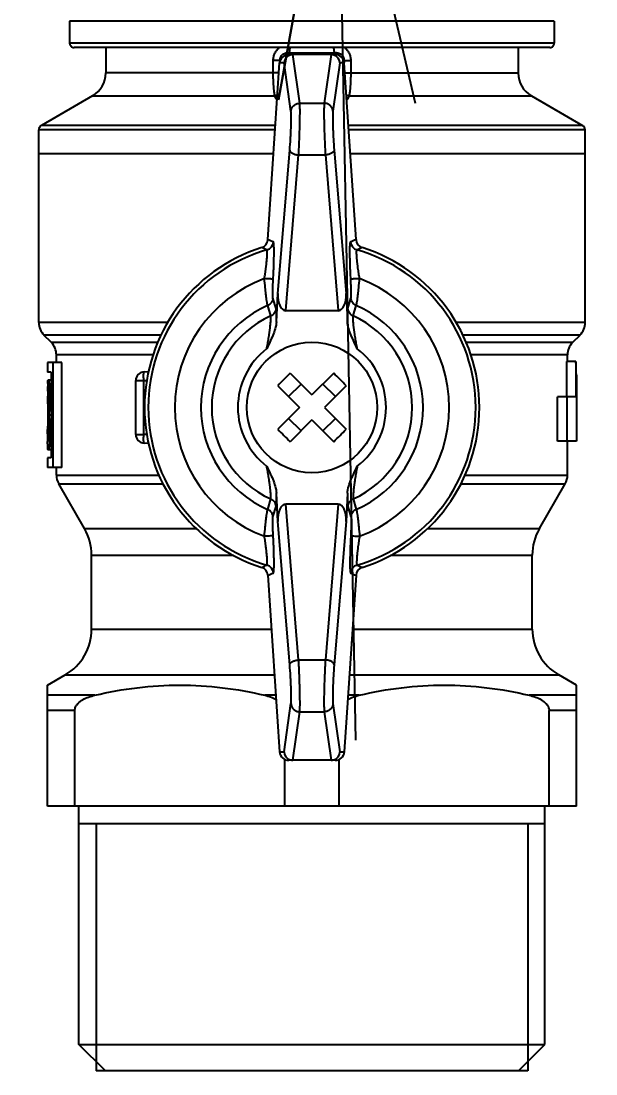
# Model space of a CAD drawing. Header units: millimetres. Extents: x -391859 to 9713180, y -178574 to 166066.
# Drawn here: x -211175.8 to -211045.3, y 101493.1 to 101731.8 of the extents above; entities that cross this region are included whole.
import ezdxf
from ezdxf import colors
from ezdxf.entities.mleader import LeaderData, LeaderLine
from ezdxf.math import Vec2, Vec3

# ---------------------------------------------------------------- set-up
doc = ezdxf.new("R2010")
doc.units = ezdxf.units.MM
doc.header["$MEASUREMENT"] = 0
doc.layers.get('0').update_dxf_attribs({"lineweight": 9})
for name, color, linetype, lineweight in [('_АР ТЕКСТ', 7, 'Continuous', 25), ('АР_Отметки', 7, 'Continuous', 15), ('АР_тонкая линия', 7, 'Continuous', 0)]:
    doc.layers.add(name, color=color, linetype=linetype, lineweight=lineweight)
doc.layers.add('ТХ_ВК_трапы', color=7, linetype='Continuous')
doc.layers.add('ТХ_сантехника', color=7, linetype='Continuous')
doc.styles.add('ISOCPEUR', font='isocpeur.ttf', dxfattribs={"width": 0.7})

# ---------------------------------------------------------------- blocks, each defined once
blk = doc.blocks.new('_DotSmall')
at = {"color": 0, "linetype": 'ByBlock', "const_width": 0.5}
blk.add_lwpolyline([(-0.0625, 0, 1), (0.0625, 0, 1)], format="xyb", close=True, dxfattribs=at)
blk = doc.blocks.new('Поливочный кран1.')
at = {"linetype": 'Continuous'}
for p, q in [((-46.94, 0.05), (-52.94, -5.95)), ((-49.06, 0.05), (48.94, 0.05)), ((-49.06, -55.95), (-49.06, 0.05)), ((46.82, 0.05), (52.82, -5.95)), ((48.94, -55.95), (48.94, 0.05)), ((52.82, -5.95), (-52.94, -5.95)), ((-52.94, -5.95), (-52.94, -59.95)), ((52.82, -5.95), (52.82, -59.95)), ((-52.94, -55.95), (52.82, -55.95)), ((-60.06, -59.95), (59.94, -59.95)), ((-60.06, -59.95), (-60.06, -87.41)), ((-53.87, -59.95), (-53.87, -81.64)), ((-6.25, -59.95), (-6.25, -70.57)), ((6.13, -59.95), (6.13, -70.57)), ((53.75, -59.95), (53.75, -81.64)), ((59.94, -59.95), (59.94, -87.41)), ((-5.38, -70.35), (5.25, -70.35)), ((-2.84, -81.37), (-4.42, -70.35)), ((4.29, -70.35), (2.71, -81.37)), ((-10.07, -112.3), (-7.4, -72.25)), ((-6.4, -72.25), (-7.4, -72.25)), ((-4.83, -83.2), (-6.4, -72.25)), ((6.28, -72.25), (4.71, -83.2)), ((7.28, -72.25), (6.28, -72.25)), ((9.94, -112.3), (7.28, -72.25)), ((-60.06, -81.64), (-53.87, -81.64)), ((2.71, -81.37), (-2.84, -81.37)), ((53.75, -81.64), (59.94, -81.64)), ((-60.06, -85.1), (-49.35, -85.1)), ((-10.77, -85.1), (-8.26, -85.1)), ((8.14, -85.1), (10.65, -85.1)), ((49.23, -85.1), (59.94, -85.1)), ((-60.06, -87.41), (-56.06, -89.72)), ((59.94, -87.41), (55.94, -89.72)), ((-8.57, -89.72), (-56.06, -89.72)), ((55.94, -89.72), (8.44, -89.72)), ((-7.79, -124.48), (-5.1, -91.99)), ((-6.03, -128.4), (-3.11, -93.1)), ((2.98, -93.1), (-3.11, -93.1)), ((2.98, -93.1), (5.9, -128.4)), ((4.98, -91.99), (7.66, -124.48)), ((-9.26, -100.12), (-50.06, -100.12)), ((-50.06, -100.12), (-50.06, -116.88)), ((49.94, -100.12), (9.13, -100.12)), ((49.94, -100.12), (49.94, -116.88)), ((-10.05, -112.31), (-10.07, -112.3)), ((9.94, -112.3), (9.93, -112.31)), ((-17.89, -116.88), (-50.06, -116.88)), ((49.94, -116.88), (17.76, -116.88)), ((-51.67, -122.88), (-57.53, -133.02)), ((-26.27, -122.88), (-51.67, -122.88)), ((51.55, -122.88), (26.08, -122.88)), ((51.55, -122.88), (57.4, -133.02)), ((-8.22, -127.91), (-8.91, -125.54)), ((-8.12, -130.9), (-7.79, -124.48)), ((7.66, -124.48), (8, -130.9)), ((8.79, -125.54), (8.1, -127.91)), ((-9.41, -129.61), (-10.12, -127.24)), ((-6.03, -128.4), (5.9, -128.4)), ((9.99, -127.24), (9.28, -129.61)), ((-33.78, -133.02), (-57.53, -133.02)), ((57.4, -133.02), (33.7, -133.02)), ((-34.74, -135.02), (-58.06, -135.02)), ((-58.06, -135.02), (-58.06, -142.74)), ((57.94, -135.02), (34.64, -135.02)), ((57.94, -135.02), (57.94, -136.75)), ((56.71, -136.75), (59.94, -136.75)), ((56.71, -136.75), (56.71, -160.51)), ((58.75, -160.51), (58.75, -136.75)), ((59.94, -138.91), (59.94, -136.75)), ((59.15, -138.91), (59.94, -138.91)), ((59.15, -158.35), (59.15, -138.91)), ((59.15, -140.71), (59.81, -140.71)), ((-60.06, -157.67), (-60.06, -142.74)), ((-60.06, -142.74), (-55.81, -142.74)), ((-57.89, -152.74), (-57.89, -142.74)), ((-55.81, -142.74), (-55.81, -152.74)), ((-0.06, -147.52), (-4.99, -142.59)), ((-0.06, -147.52), (4.87, -142.59)), ((36.98, -142.19), (38.04, -142.25)), ((59.73, -143.21), (59.87, -143.21)), ((59.87, -143.21), (59.94, -145.32)), ((59.92, -141.47), (59.94, -142.65)), ((59.94, -143.21), (59.94, -142.65)), ((-2.89, -150.35), (-7.82, -145.42)), ((-2.55, -145.04), (-5.37, -147.87)), ((2.42, -145.04), (5.25, -147.87)), ((2.77, -150.35), (7.7, -145.42)), ((37.4, -144.21), (38.11, -144.25)), ((39.94, -144.25), (38.11, -144.25)), ((38.11, -144.25), (38.11, -156.45)), ((39.94, -144.25), (39.94, -156.45)), ((59.15, -147.47), (59.56, -147.47)), ((-7.82, -155.28), (-2.89, -150.35)), ((7.7, -155.28), (2.77, -150.35)), ((59.15, -148.63), (59.68, -148.63)), ((59.15, -149.79), (59.56, -149.79)), ((-59.93, -160.74), (-59.93, -152.74)), ((-59.93, -152.74), (-55.81, -152.74)), ((-57.92, -152.74), (-57.92, -160.74)), ((59.87, -154.05), (59.94, -151.94)), ((-5.37, -152.83), (-2.55, -155.66)), ((-4.99, -158.11), (-0.06, -153.18)), ((4.87, -158.11), (-0.06, -153.18)), ((5.25, -152.83), (2.42, -155.66)), ((59.73, -154.05), (59.87, -154.05)), ((59.92, -155.79), (59.94, -154.61)), ((59.94, -154.61), (59.94, -154.05)), ((38.11, -156.45), (37.35, -156.49)), ((39.94, -156.45), (38.11, -156.45)), ((59.15, -156.55), (59.81, -156.55)), ((38.04, -158.45), (37.02, -158.5)), ((59.15, -158.35), (59.94, -158.35)), ((59.94, -160.51), (59.94, -158.35)), ((-59.93, -160.74), (-57.92, -160.74)), ((-58.06, -160.74), (-58.06, -162.29)), ((-58.06, -162.29), (-36.03, -162.29)), ((35.91, -162.29), (57.94, -162.29)), ((56.71, -160.51), (59.94, -160.51)), ((57.94, -160.51), (57.94, -162.29)), ((-59.23, -165.12), (-60.89, -166.78)), ((-60.89, -166.78), (-34.21, -166.78)), ((-35.01, -165.12), (-59.23, -165.12)), ((34.09, -166.78), (60.77, -166.78)), ((59.11, -165.12), (34.89, -165.12)), ((59.11, -165.12), (60.77, -166.78)), ((-62.06, -169.61), (-62.06, -213.26)), ((-62.06, -169.61), (-32.8, -169.61)), ((-9.41, -171.09), (-10.12, -173.46)), ((-7.79, -176.22), (-8.12, -169.8)), ((8, -169.8), (7.66, -176.22)), ((9.28, -171.09), (9.99, -173.46)), ((32.68, -169.61), (61.94, -169.61)), ((61.94, -169.61), (61.94, -213.26)), ((-8.22, -172.79), (-8.91, -175.16)), ((5.9, -172.3), (-6.03, -172.3)), ((-3.11, -207.6), (-6.03, -172.3)), ((5.9, -172.3), (2.98, -207.6)), ((8.1, -172.79), (8.79, -175.16)), ((-5.1, -208.71), (-7.79, -176.22)), ((7.66, -176.22), (4.98, -208.71)), ((-10.05, -188.39), (-10.07, -188.4)), ((-10.07, -188.4), (-7.4, -228.45)), ((9.94, -188.4), (7.28, -228.45)), ((9.93, -188.39), (9.94, -188.4)), ((2.98, -207.6), (-3.11, -207.6)), ((-8.77, -207.95), (-62.06, -207.95)), ((61.94, -207.95), (8.64, -207.95)), ((-62.06, -213.26), (-8.41, -213.26)), ((-61.46, -214.3), (-8.35, -214.3)), ((-49.86, -220.99), (-61.46, -214.3)), ((8.22, -214.3), (61.34, -214.3)), ((8.29, -213.26), (61.94, -213.26)), ((49.74, -220.99), (61.34, -214.3)), ((-6.4, -228.45), (-4.83, -217.5)), ((-4.42, -230.35), (-2.84, -219.33)), ((2.71, -219.33), (-2.84, -219.33)), ((2.71, -219.33), (4.29, -230.35)), ((4.71, -217.5), (6.28, -228.45)), ((-8.48, -220.99), (-49.86, -220.99)), ((-8.48, -220.99), (-8.23, -220.47)), ((8.11, -220.47), (8.36, -220.99)), ((49.74, -220.99), (8.36, -220.99)), ((-46.86, -231.95), (-46.86, -226.19)), ((-7.56, -226.19), (-46.86, -226.19)), ((-8.85, -229.02), (-8.85, -226.19)), ((7.43, -226.19), (46.74, -226.19)), ((8.72, -226.19), (8.72, -229.02)), ((46.74, -231.95), (46.74, -226.19)), ((-7.29, -229.02), (-8.85, -229.02)), ((-7.4, -228.45), (-6.4, -228.45)), ((6.28, -228.45), (7.28, -228.45)), ((7.16, -229.01), (7.17, -229.02)), ((7.17, -229.02), (8.72, -229.02)), ((-5.38, -230.35), (5.25, -230.35)), ((-5.2, -230.79), (-4.76, -230.35)), ((4.63, -230.35), (5.08, -230.79)), ((-55.06, -237.95), (-55.06, -232.95)), ((-55.06, -232.95), (54.94, -232.95)), ((-54.06, -231.95), (53.94, -231.95)), ((54.94, -237.95), (54.94, -232.95)), ((-55.06, -237.95), (54.94, -237.95))]:
    blk.add_line(p, q, dxfattribs=at)
blk.add_circle((-0.06, -150.35), 14.8, dxfattribs=at)
for centre, radius, start, end in [((-4.39, -72.37), 2.02, 108.0247, 176.5595), ((-4.39, -72.37), 2.02, 90.7433, 107.9519), ((4.27, -72.37), 2.02, 72.0481, 89.2567), ((4.27, -72.37), 2.02, 3.4405, 71.9753), ((-62.06, -100.12), 12, 0, 60), ((61.94, -100.12), 12, 120, 180), ((-0.06, -150.35), 38, 107.4614, 252.5386), ((-12.06, -112.19), 2, 287.4383, 355.5431), ((-35.71, -170.88), 61.73, 65.6682, 66.878), ((-10.82, -112.7), 2, 286.0601, 356.9519), ((-12.04, -112.17), 1.98, 354.7446, 356.197), ((-34.16, -172.91), 65.22, 67.142, 68.3072), ((34.1, -173.05), 65.37, 111.6942, 112.8567), ((10.7, -112.7), 2, 183.0481, 253.9399), ((11.92, -112.17), 1.98, 183.803, 185.2554), ((11.94, -112.19), 2, 184.4458, 252.5165), ((35.65, -171.02), 61.89, 113.1236, 114.3302), ((-0.06, -150.35), 38, 287.4614, 72.5422), ((-62.06, -116.88), 12, 330, 0), ((-0.06, -150.35), 37.15, 105.9486, 254.0514), ((-0.06, -150.35), 37.15, 285.9486, 74.0514), ((61.94, -116.88), 12, 180, 210), ((-0.06, -150.35), 31.14, 110.2873, 249.7127), ((-0.06, -150.35), 31.14, 290.2873, 69.7127), ((-0.06, -150.35), 25.2, 113.5178, 246.4822), ((-0.06, -150.35), 25.2, 293.5178, 66.4822), ((-0.06, -150.35), 22.75, 114.254, 245.746), ((-0.06, -150.35), 22.75, 294.254, 65.746), ((-54.06, -135.02), 4, 150, 180), ((53.94, -135.02), 4, 0, 30), ((-0.06, -150.35), 16.82, 127.6944, 232.3057), ((-0.06, -150.35), 16.82, 307.6944, 52.3056), ((42.29, -192.7), 68.89, 133.3365, 136.6635), ((-42.41, -192.7), 68.89, 43.3365, 46.6635), ((37.94, -144.25), 2, 0, 87), ((88.91, -144.67), 29.5, 177.7445, 181.8542), ((85.6, -144.79), 26.19, 181.8261, 183.999), ((88.8, -152.59), 29.38, 178.1378, 182.2636), ((86.36, -152.51), 26.94, 176.0309, 178.1436), ((42.29, -108), 68.89, 223.3365, 226.6635), ((-42.41, -108), 68.89, 313.3365, 316.6635), ((37.94, -156.45), 2, 273, 0), ((-62.06, -162.29), 4, 315, 0), ((61.94, -162.29), 4, 180, 225), ((-58.06, -169.61), 4, 135, 180), ((57.94, -169.61), 4, 0, 45), ((-35.71, -129.82), 61.73, 293.122, 294.3318), ((-10.82, -188), 2, 3.0481, 73.9399), ((10.7, -188), 2, 106.0601, 176.9519), ((35.58, -129.82), 61.73, 245.6682, 246.878), ((-12.06, -188.5), 2, 4.4569, 72.5617), ((-12.04, -188.53), 1.98, 3.803, 5.2554), ((-34.16, -127.79), 65.22, 291.6928, 292.858), ((34.04, -127.79), 65.22, 247.142, 248.3072), ((11.92, -188.53), 1.98, 174.7446, 176.197), ((11.94, -188.5), 2, 107.4383, 175.5431), ((-60.86, -213.26), 1.2, 180, 240), ((60.74, -213.26), 1.2, 300, 0), ((-52.86, -226.19), 6, 0, 60), ((-8.65, -222.72), 2.29, 71.3572, 79.3395), ((8.53, -222.72), 2.29, 100.6614, 108.6434), ((52.74, -226.19), 6, 120, 180), ((-4.39, -228.33), 2.02, 183.4405, 251.9753), ((4.27, -228.33), 2.02, 288.0247, 356.5595), ((-0.06, -412.23), 181.51, 89.9994, 91.6211), ((-4.39, -228.33), 2.02, 252.0481, 269.2567), ((-0.05, -411.76), 181.04, 88.3768, 90.0027), ((4.27, -228.33), 2.02, 270.7433, 287.9519), ((-54.06, -232.95), 1, 89.9999, 180), ((53.94, -232.95), 1, 0, 90.0004)]:
    blk.add_arc(centre, radius, start, end, dxfattribs=at)
for centre, major_axis, ratio, start_param, end_param in [((-5.41, -72.35), (-1.5, -1.35), 0.98598, -2.310932, -0.792424), ((-4, -72.35), (1.64, -1.48), 0.822492, 2.401457, 2.413241), ((3.88, -72.35), (-1.64, -1.48), 0.822492, -2.413241, -2.401457), ((5.28, -72.35), (1.5, -1.35), 0.98598, 0.792424, 2.310932), ((-5.78, -124.4), (-0.33, -4), 0.498722, -1.510379, 0.041224), ((5.66, -124.4), (0.33, -4), 0.498722, -0.041224, 1.510379), ((-0.06, -145.32), (60, 0), 0.726543, -0.052298, -0.00001), ((-0.06, -154.23), (0, -60), 1, 1.66427, 1.683705), ((-0.06, -151.18), (0, -60), 1, 1.613235, 1.65812), ((-0.06, -143.03), (0, -60), 1, 7.741073, 7.760507), ((-0.06, -146.08), (0, -60), 1, 7.766657, 7.811542), ((-0.06, -151.94), (60, 0), 0.726543, 6.283196, 6.335483), ((-0.06, -157.67), (60, 0), 0.767327, -3.14159, -3.074877), ((-5.78, -176.3), (0.33, -4), 0.498722, 3.100368, 4.651971), ((5.66, -176.3), (-0.33, -4), 0.498722, 1.631214, 3.182817), ((-5.41, -228.35), (1.5, -1.35), 0.98598, -2.349169, -0.83066), ((5.28, -228.35), (-1.5, -1.35), 0.98598, 0.83066, 2.349169), ((-4, -228.35), (-1.64, -1.48), 0.822492, 0.728351, 0.740136), ((3.88, -228.35), (1.64, -1.48), 0.822492, -0.740136, -0.728351)]:
    blk.add_ellipse(centre, major_axis=major_axis, ratio=ratio, start_param=start_param, end_param=end_param, dxfattribs=at)
for points, knots in [([(-49.35, -85.1), (-49.82, -84.99), (-50.77, -84.73), (-51.9, -84.23), (-52.73, -83.67), (-53.3, -83.14), (-53.75, -82.46), (-53.87, -81.92), (-53.87, -81.64)], [0, 0, 0, 0, 0.239896, 0.48267, 0.60647, 0.733078, 0.864124, 1, 1, 1, 1]), ([(-5.1, -91.99), (-5.03, -91.13), (-4.94, -89.8), (-4.85, -88.04), (-4.8, -86.74), (-4.78, -85.56), (-4.77, -84.56), (-4.78, -83.86), (-4.8, -83.44), (-4.82, -83.27), (-4.83, -83.2)], [0, 0, 0, 0, 0.296393, 0.452078, 0.601984, 0.738271, 0.853796, 0.942538, 0.975393, 1, 1, 1, 1]), ([(-4.83, -83.2), (-4.82, -82.96), (-4.69, -82.47), (-4.23, -81.87), (-3.59, -81.47), (-3.09, -81.37), (-2.84, -81.37)], [0, 0, 0, 0, 0.245877, 0.494738, 0.746635, 1, 1, 1, 1]), ([(-3.11, -93.1), (-3.03, -91.94), (-2.95, -90.17), (-2.86, -87.82), (-2.81, -86.09), (-2.78, -84.52), (-2.77, -83.19), (-2.79, -82.26), (-2.81, -81.69), (-2.83, -81.47), (-2.84, -81.37)], [0, 0, 0, 0, 0.296425, 0.452133, 0.60205, 0.738339, 0.853868, 0.942605, 0.975444, 1, 1, 1, 1]), ([(2.71, -81.37), (2.7, -81.47), (2.69, -81.69), (2.66, -82.26), (2.65, -83.19), (2.66, -84.52), (2.69, -86.09), (2.73, -87.82), (2.82, -90.17), (2.91, -91.94), (2.98, -93.1)], [0, 0, 0, 0, 0.024556, 0.057395, 0.146132, 0.261661, 0.39795, 0.547867, 0.703575, 1, 1, 1, 1]), ([(4.71, -83.2), (4.69, -82.96), (4.56, -82.47), (4.11, -81.87), (3.46, -81.47), (2.96, -81.37), (2.71, -81.37)], [0, 0, 0, 0, 0.245877, 0.494738, 0.746635, 1, 1, 1, 1]), ([(4.71, -83.2), (4.7, -83.27), (4.68, -83.44), (4.66, -83.86), (4.65, -84.56), (4.65, -85.56), (4.68, -86.74), (4.73, -88.04), (4.82, -89.8), (4.91, -91.13), (4.98, -91.99)], [0, 0, 0, 0, 0.024607, 0.057462, 0.146204, 0.261729, 0.398016, 0.547922, 0.703607, 1, 1, 1, 1]), ([(53.75, -81.64), (53.75, -81.92), (53.63, -82.46), (53.18, -83.14), (52.61, -83.67), (51.78, -84.23), (50.64, -84.73), (49.7, -84.99), (49.23, -85.1)], [0, 0, 0, 0, 0.13569, 0.266672, 0.393308, 0.517142, 0.760007, 1, 1, 1, 1]), ([(-10.77, -85.1), (-13.94, -85.84), (-20.33, -87), (-30.06, -87.62), (-39.79, -87), (-46.18, -85.84), (-49.35, -85.1)], [0, 0, 0, 0, 0.250434, 0.5, 0.749566, 1, 1, 1, 1]), ([(-8.19, -84.17), (-8.6, -84.39), (-9.45, -84.75), (-10.33, -85), (-10.77, -85.1)], [0, 0, 0, 0, 0.50265, 1, 1, 1, 1]), ([(10.65, -85.1), (10.21, -85), (9.32, -84.75), (8.47, -84.39), (8.07, -84.17)], [0, 0, 0, 0, 0.497343, 1, 1, 1, 1]), ([(49.23, -85.1), (46.06, -85.84), (39.67, -87), (29.94, -87.62), (20.21, -87), (13.82, -85.84), (10.65, -85.1)], [0, 0, 0, 0, 0.250434, 0.5, 0.749566, 1, 1, 1, 1]), ([(-5.1, -91.99), (-5.1, -92.06), (-5.06, -92.2), (-4.94, -92.39), (-4.75, -92.58), (-4.4, -92.8), (-3.84, -93.01), (-3.36, -93.08), (-3.11, -93.1)], [0, 0, 0, 0, 0.082091, 0.174516, 0.281214, 0.403273, 0.686361, 1, 1, 1, 1]), ([(4.98, -91.99), (4.98, -92.06), (4.94, -92.2), (4.82, -92.39), (4.62, -92.58), (4.27, -92.8), (3.72, -93.01), (3.24, -93.08), (2.98, -93.1)], [0, 0, 0, 0, 0.082091, 0.174516, 0.281214, 0.403273, 0.686361, 1, 1, 1, 1]), ([(-8.86, -121.25), (-8.84, -120.72), (-8.79, -119.69), (-8.73, -118.17), (-8.69, -116.76), (-8.67, -115.66), (-8.67, -114.88), (-8.67, -114.37), (-8.68, -113.93), (-8.7, -113.55), (-8.72, -113.25), (-8.75, -113.03), (-8.77, -112.9), (-8.8, -112.83), (-8.82, -112.81), (-8.83, -112.81)], [0, 0, 0, 0, 0.18661, 0.367745, 0.537299, 0.688797, 0.755751, 0.815815, 0.868287, 0.912545, 0.948069, 0.974477, 0.991593, 0.996766, 1, 1, 1, 1]), ([(8.7, -112.81), (8.69, -112.81), (8.68, -112.83), (8.65, -112.9), (8.62, -113.03), (8.6, -113.25), (8.58, -113.55), (8.56, -113.93), (8.55, -114.37), (8.54, -114.88), (8.55, -115.66), (8.56, -116.76), (8.6, -118.17), (8.66, -119.69), (8.71, -120.72), (8.74, -121.25)], [0, 0, 0, 0, 0.003234, 0.008407, 0.025522, 0.05193, 0.087454, 0.131711, 0.184182, 0.244244, 0.311198, 0.462697, 0.632253, 0.813389, 1, 1, 1, 1]), ([(-10.86, -121.14), (-10.79, -120.74), (-10.67, -119.96), (-10.5, -118.8), (-10.37, -117.71), (-10.29, -116.86), (-10.24, -116.25), (-10.21, -115.85), (-10.2, -115.51), (-10.19, -115.21), (-10.2, -114.98), (-10.21, -114.8), (-10.23, -114.69), (-10.25, -114.63), (-10.27, -114.63)], [0, 0, 0, 0, 0.184144, 0.363591, 0.53268, 0.684924, 0.752576, 0.813439, 0.866711, 0.911669, 0.947706, 0.974387, 0.991558, 1, 1, 1, 1]), ([(10.15, -114.63), (10.13, -114.63), (10.1, -114.69), (10.09, -114.8), (10.07, -114.98), (10.07, -115.21), (10.08, -115.51), (10.09, -115.85), (10.12, -116.25), (10.17, -116.86), (10.25, -117.71), (10.38, -118.8), (10.54, -119.96), (10.67, -120.74), (10.74, -121.14)], [0, 0, 0, 0, 0.008442, 0.025612, 0.052293, 0.08833, 0.133286, 0.186557, 0.24742, 0.315071, 0.467316, 0.636407, 0.815855, 1, 1, 1, 1]), ([(-8.86, -121.25), (-8.88, -121.25), (-8.94, -121.24), (-9.07, -121.24), (-9.25, -121.23), (-9.61, -121.21), (-10.15, -121.18), (-10.61, -121.15), (-10.86, -121.14)], [0, 0, 0, 0, 0.027863, 0.090639, 0.186078, 0.310787, 0.628969, 1, 1, 1, 1]), ([(-10.12, -127.24), (-10.13, -127.21), (-10.15, -127.12), (-10.2, -126.89), (-10.28, -126.48), (-10.37, -125.86), (-10.47, -125.1), (-10.58, -124.22), (-10.72, -122.88), (-10.81, -121.85), (-10.86, -121.14)], [0, 0, 0, 0, 0.017825, 0.043617, 0.118096, 0.220562, 0.347098, 0.493184, 0.653969, 1, 1, 1, 1]), ([(-8.91, -125.54), (-8.92, -125.51), (-8.93, -125.45), (-8.95, -125.28), (-8.96, -124.98), (-8.97, -124.54), (-8.96, -124), (-8.95, -123.38), (-8.92, -122.45), (-8.89, -121.74), (-8.86, -121.25)], [0, 0, 0, 0, 0.017841, 0.044104, 0.120571, 0.225436, 0.353655, 0.500028, 0.659571, 1, 1, 1, 1]), ([(8.74, -121.25), (8.76, -121.25), (8.82, -121.24), (8.94, -121.24), (9.13, -121.23), (9.49, -121.21), (10.03, -121.18), (10.49, -121.15), (10.74, -121.14)], [0, 0, 0, 0, 0.02787, 0.090649, 0.18609, 0.3108, 0.628977, 1, 1, 1, 1]), ([(8.74, -121.25), (8.76, -121.74), (8.8, -122.45), (8.83, -123.38), (8.84, -124), (8.84, -124.54), (8.84, -124.98), (8.82, -125.28), (8.8, -125.45), (8.79, -125.51), (8.79, -125.54)], [0, 0, 0, 0, 0.340429, 0.499972, 0.646345, 0.774564, 0.879429, 0.955896, 0.98216, 1, 1, 1, 1]), ([(10.74, -121.14), (10.68, -121.85), (10.59, -122.88), (10.45, -124.22), (10.35, -125.1), (10.25, -125.86), (10.15, -126.48), (10.08, -126.89), (10.03, -127.12), (10.01, -127.21), (9.99, -127.24)], [0, 0, 0, 0, 0.346031, 0.506816, 0.652902, 0.779438, 0.881904, 0.956383, 0.982175, 1, 1, 1, 1]), ([(-8.91, -125.54), (-8.93, -125.9), (-9.19, -126.62), (-9.78, -127.1), (-10.12, -127.24)], [0, 0, 0, 0, 0.498387, 1, 1, 1, 1]), ([(8.79, -125.54), (8.81, -125.9), (9.06, -126.62), (9.66, -127.1), (9.99, -127.24)], [0, 0, 0, 0, 0.498387, 1, 1, 1, 1]), ([(-8.22, -127.91), (-8.24, -128.27), (-8.49, -128.99), (-9.08, -129.46), (-9.41, -129.61)], [0, 0, 0, 0, 0.498393, 1, 1, 1, 1]), ([(-8.12, -130.9), (-8.12, -130.54), (-8.12, -129.88), (-8.13, -129.1), (-8.15, -128.59), (-8.16, -128.3), (-8.19, -128.08), (-8.21, -127.96), (-8.22, -127.91)], [0, 0, 0, 0, 0.363235, 0.659832, 0.778551, 0.875542, 0.949579, 1, 1, 1, 1]), ([(8.1, -127.91), (8.09, -127.96), (8.06, -128.08), (8.04, -128.3), (8.02, -128.59), (8, -129.1), (7.99, -129.88), (8, -130.54), (8, -130.9)], [0, 0, 0, 0, 0.050421, 0.124459, 0.221449, 0.340167, 0.636764, 1, 1, 1, 1]), ([(8.1, -127.91), (8.12, -128.27), (8.37, -128.99), (8.95, -129.46), (9.28, -129.61)], [0, 0, 0, 0, 0.498393, 1, 1, 1, 1]), ([(-10.35, -137.04), (-10.27, -136.64), (-10.11, -135.83), (-9.91, -134.64), (-9.73, -133.48), (-9.58, -132.4), (-9.48, -131.56), (-9.43, -130.95), (-9.4, -130.57), (-9.38, -130.24), (-9.38, -129.97), (-9.38, -129.77), (-9.39, -129.65), (-9.41, -129.61)], [0, 0, 0, 0, 0.164248, 0.326653, 0.48415, 0.632218, 0.764842, 0.823168, 0.874917, 0.919194, 0.955205, 0.982267, 1, 1, 1, 1]), ([(-8.12, -130.9), (-8.15, -131.44), (-8.37, -132.53), (-8.95, -134.07), (-9.64, -135.56), (-10.11, -136.54), (-10.35, -137.04)], [0, 0, 0, 0, 0.250008, 0.500015, 0.750006, 1, 1, 1, 1]), ([(10.22, -137.04), (9.99, -136.54), (9.51, -135.56), (8.82, -134.07), (8.25, -132.53), (8.03, -131.44), (8, -130.9)], [0, 0, 0, 0, 0.249994, 0.499985, 0.749992, 1, 1, 1, 1]), ([(9.28, -129.61), (9.27, -129.65), (9.26, -129.77), (9.25, -129.97), (9.26, -130.24), (9.28, -130.57), (9.31, -130.95), (9.36, -131.56), (9.45, -132.4), (9.6, -133.48), (9.78, -134.64), (9.99, -135.83), (10.14, -136.64), (10.22, -137.04)], [0, 0, 0, 0, 0.017733, 0.044794, 0.080805, 0.125081, 0.17683, 0.235154, 0.367778, 0.515845, 0.673344, 0.835751, 1, 1, 1, 1]), ([(59.44, -143.51), (59.44, -143.31), (59.46, -142.94), (59.5, -142.4), (59.55, -141.92), (59.6, -141.51), (59.65, -141.18), (59.7, -140.94), (59.75, -140.79), (59.78, -140.73), (59.8, -140.71), (59.81, -140.71)], [0, 0, 0, 0, 0.206394, 0.397315, 0.568018, 0.714347, 0.832791, 0.920492, 0.97571, 0.991198, 1, 1, 1, 1]), ([(59.81, -140.71), (59.82, -140.71), (59.83, -140.73), (59.86, -140.79), (59.88, -140.93), (59.9, -141.17), (59.91, -141.36), (59.92, -141.47)], [0, 0, 0, 0, 0.029836, 0.082236, 0.273057, 0.581352, 1, 1, 1, 1]), ([(38.04, -142.25), (38.05, -142.25), (38.06, -142.26), (38.09, -142.32), (38.11, -142.43), (38.13, -142.61), (38.14, -142.86), (38.14, -143.15), (38.14, -143.62), (38.13, -143.99), (38.11, -144.25)], [0, 0, 0, 0, 0.009681, 0.026174, 0.084605, 0.177017, 0.300515, 0.450505, 0.621468, 1, 1, 1, 1]), ([(59.81, -142.87), (59.8, -142.87), (59.78, -142.9), (59.77, -142.96), (59.75, -143.05), (59.73, -143.18), (59.71, -143.34), (59.69, -143.61), (59.67, -144), (59.66, -144.5), (59.66, -145.15), (59.68, -145.64), (59.71, -145.94)], [0, 0, 0, 0, 0.008601, 0.028293, 0.059672, 0.102263, 0.155199, 0.217425, 0.364233, 0.530261, 0.701225, 1, 1, 1, 1]), ([(59.87, -143.21), (59.86, -143.16), (59.86, -143.08), (59.84, -142.97), (59.83, -142.91), (59.82, -142.87), (59.81, -142.87)], [0, 0, 0, 0, 0.418178, 0.72735, 0.919433, 1, 1, 1, 1]), ([(59.56, -147.47), (59.55, -147.4), (59.52, -147.12), (59.49, -146.84), (59.48, -146.62)], [0, 0, 0, 0, 0.229942, 1, 1, 1, 1]), ([(59.48, -150.64), (59.48, -150.57), (59.51, -150.28), (59.53, -150), (59.56, -149.79)], [0, 0, 0, 0, 0.268764, 1, 1, 1, 1]), ([(59.71, -151.32), (59.68, -151.62), (59.66, -152.11), (59.66, -152.76), (59.67, -153.26), (59.69, -153.65), (59.71, -153.91), (59.73, -154.08), (59.75, -154.21), (59.77, -154.3), (59.78, -154.36), (59.8, -154.39), (59.81, -154.39)], [0, 0, 0, 0, 0.298778, 0.469743, 0.635771, 0.78258, 0.844806, 0.897741, 0.940331, 0.971709, 0.9914, 1, 1, 1, 1]), ([(59.81, -156.55), (59.8, -156.55), (59.78, -156.53), (59.75, -156.47), (59.7, -156.32), (59.65, -156.08), (59.6, -155.75), (59.55, -155.34), (59.5, -154.86), (59.46, -154.32), (59.44, -153.95), (59.44, -153.75)], [0, 0, 0, 0, 0.008802, 0.024289, 0.079506, 0.167207, 0.285651, 0.43198, 0.602684, 0.793605, 1, 1, 1, 1]), ([(59.81, -154.39), (59.82, -154.39), (59.83, -154.35), (59.84, -154.29), (59.86, -154.18), (59.86, -154.1), (59.87, -154.05)], [0, 0, 0, 0, 0.080573, 0.272661, 0.58183, 1, 1, 1, 1]), ([(38.11, -156.45), (38.13, -156.71), (38.14, -157.07), (38.14, -157.54), (38.14, -157.84), (38.13, -158.09), (38.11, -158.27), (38.09, -158.38), (38.06, -158.44), (38.05, -158.45), (38.04, -158.45)], [0, 0, 0, 0, 0.378532, 0.549495, 0.699485, 0.822983, 0.915395, 0.973826, 0.990319, 1, 1, 1, 1]), ([(59.92, -155.79), (59.91, -155.9), (59.9, -156.09), (59.88, -156.33), (59.86, -156.47), (59.83, -156.53), (59.82, -156.55), (59.81, -156.55)], [0, 0, 0, 0, 0.418646, 0.726941, 0.917763, 0.970164, 1, 1, 1, 1]), ([(-10.35, -163.66), (-10.27, -164.06), (-10.11, -164.87), (-9.91, -166.06), (-9.73, -167.21), (-9.58, -168.3), (-9.48, -169.14), (-9.43, -169.75), (-9.4, -170.13), (-9.38, -170.46), (-9.38, -170.73), (-9.38, -170.93), (-9.39, -171.05), (-9.41, -171.09)], [0, 0, 0, 0, 0.164248, 0.326653, 0.484151, 0.632218, 0.764842, 0.823168, 0.874918, 0.919194, 0.955206, 0.982268, 1, 1, 1, 1]), ([(-10.35, -163.66), (-10.11, -164.15), (-9.64, -165.14), (-8.95, -166.63), (-8.37, -168.17), (-8.15, -169.26), (-8.12, -169.8)], [0, 0, 0, 0, 0.249993, 0.499982, 0.74999, 1, 1, 1, 1]), ([(8, -169.8), (8.03, -169.26), (8.25, -168.17), (8.82, -166.63), (9.51, -165.14), (9.99, -164.15), (10.22, -163.66)], [0, 0, 0, 0, 0.250008, 0.500015, 0.750006, 1, 1, 1, 1]), ([(10.22, -163.66), (10.14, -164.06), (9.99, -164.87), (9.78, -166.06), (9.6, -167.21), (9.45, -168.3), (9.36, -169.14), (9.31, -169.75), (9.28, -170.13), (9.26, -170.46), (9.25, -170.73), (9.26, -170.93), (9.27, -171.05), (9.28, -171.09)], [0, 0, 0, 0, 0.164248, 0.326653, 0.48415, 0.632218, 0.764842, 0.823168, 0.874917, 0.919194, 0.955205, 0.982267, 1, 1, 1, 1]), ([(-9.41, -171.09), (-9.08, -171.24), (-8.49, -171.71), (-8.24, -172.43), (-8.22, -172.79)], [0, 0, 0, 0, 0.501607, 1, 1, 1, 1]), ([(-8.12, -169.8), (-8.12, -170.16), (-8.12, -170.82), (-8.13, -171.6), (-8.15, -172.11), (-8.16, -172.4), (-8.19, -172.61), (-8.21, -172.74), (-8.22, -172.79)], [0, 0, 0, 0, 0.36324, 0.659834, 0.778551, 0.875542, 0.949583, 1, 1, 1, 1]), ([(8, -169.8), (8, -170.16), (7.99, -170.82), (8, -171.6), (8.02, -172.11), (8.04, -172.4), (8.06, -172.61), (8.09, -172.74), (8.1, -172.79)], [0, 0, 0, 0, 0.363235, 0.659832, 0.778551, 0.875542, 0.949579, 1, 1, 1, 1]), ([(8.1, -172.79), (8.12, -172.43), (8.37, -171.71), (8.95, -171.24), (9.28, -171.09)], [0, 0, 0, 0, 0.498393, 1, 1, 1, 1]), ([(-10.12, -173.46), (-10.13, -173.49), (-10.15, -173.58), (-10.2, -173.81), (-10.28, -174.22), (-10.37, -174.84), (-10.47, -175.6), (-10.58, -176.48), (-10.72, -177.82), (-10.81, -178.85), (-10.86, -179.56)], [0, 0, 0, 0, 0.017828, 0.04362, 0.118105, 0.220579, 0.347117, 0.493199, 0.653977, 1, 1, 1, 1]), ([(-10.12, -173.46), (-9.78, -173.6), (-9.19, -174.08), (-8.93, -174.8), (-8.91, -175.16)], [0, 0, 0, 0, 0.501613, 1, 1, 1, 1]), ([(8.79, -175.16), (8.81, -174.8), (9.06, -174.08), (9.66, -173.6), (9.99, -173.46)], [0, 0, 0, 0, 0.498387, 1, 1, 1, 1]), ([(9.99, -173.46), (10.01, -173.49), (10.03, -173.58), (10.08, -173.81), (10.15, -174.22), (10.25, -174.84), (10.35, -175.6), (10.45, -176.48), (10.59, -177.82), (10.68, -178.85), (10.74, -179.56)], [0, 0, 0, 0, 0.017825, 0.043617, 0.118096, 0.220562, 0.347098, 0.493184, 0.653969, 1, 1, 1, 1]), ([(-8.91, -175.16), (-8.92, -175.19), (-8.93, -175.25), (-8.95, -175.42), (-8.96, -175.72), (-8.97, -176.16), (-8.96, -176.7), (-8.95, -177.32), (-8.92, -178.25), (-8.89, -178.96), (-8.86, -179.45)], [0, 0, 0, 0, 0.017847, 0.04411, 0.12058, 0.225452, 0.353673, 0.500043, 0.659579, 1, 1, 1, 1]), ([(8.79, -175.16), (8.79, -175.19), (8.8, -175.25), (8.82, -175.42), (8.84, -175.72), (8.84, -176.16), (8.84, -176.7), (8.83, -177.32), (8.8, -178.25), (8.76, -178.96), (8.74, -179.45)], [0, 0, 0, 0, 0.017841, 0.044104, 0.120571, 0.225436, 0.353655, 0.500028, 0.659571, 1, 1, 1, 1]), ([(-10.86, -179.56), (-10.61, -179.55), (-10.15, -179.52), (-9.61, -179.49), (-9.25, -179.47), (-9.07, -179.46), (-8.94, -179.45), (-8.88, -179.45), (-8.86, -179.45)], [0, 0, 0, 0, 0.371031, 0.689213, 0.813922, 0.909361, 0.972137, 1, 1, 1, 1]), ([(-10.86, -179.56), (-10.79, -179.96), (-10.67, -180.74), (-10.5, -181.9), (-10.37, -182.99), (-10.29, -183.84), (-10.24, -184.45), (-10.21, -184.85), (-10.2, -185.19), (-10.19, -185.49), (-10.2, -185.72), (-10.21, -185.9), (-10.23, -186.01), (-10.25, -186.07), (-10.27, -186.07)], [0, 0, 0, 0, 0.184147, 0.363595, 0.532685, 0.684927, 0.752578, 0.81344, 0.866711, 0.911669, 0.947706, 0.974387, 0.991558, 1, 1, 1, 1]), ([(-8.86, -179.45), (-8.84, -179.98), (-8.79, -181.01), (-8.73, -182.53), (-8.69, -183.94), (-8.67, -185.04), (-8.67, -185.82), (-8.67, -186.33), (-8.68, -186.77), (-8.7, -187.15), (-8.72, -187.44), (-8.75, -187.67), (-8.77, -187.8), (-8.8, -187.87), (-8.82, -187.89), (-8.83, -187.89)], [0, 0, 0, 0, 0.186613, 0.367749, 0.537303, 0.6888, 0.755753, 0.815815, 0.868287, 0.912544, 0.948069, 0.974477, 0.991593, 0.996766, 1, 1, 1, 1]), ([(8.74, -179.45), (8.71, -179.98), (8.66, -181.01), (8.6, -182.53), (8.56, -183.94), (8.55, -185.04), (8.54, -185.82), (8.55, -186.33), (8.56, -186.77), (8.58, -187.15), (8.6, -187.44), (8.62, -187.67), (8.65, -187.8), (8.68, -187.87), (8.69, -187.89), (8.7, -187.89)], [0, 0, 0, 0, 0.18661, 0.367745, 0.537299, 0.688797, 0.755751, 0.815815, 0.868287, 0.912545, 0.948069, 0.974477, 0.991593, 0.996766, 1, 1, 1, 1]), ([(8.74, -179.45), (8.76, -179.45), (8.82, -179.45), (8.94, -179.46), (9.13, -179.47), (9.49, -179.49), (10.03, -179.52), (10.49, -179.55), (10.74, -179.56)], [0, 0, 0, 0, 0.027863, 0.090639, 0.186078, 0.310787, 0.628969, 1, 1, 1, 1]), ([(10.74, -179.56), (10.67, -179.96), (10.54, -180.74), (10.38, -181.9), (10.25, -182.99), (10.17, -183.84), (10.12, -184.45), (10.09, -184.85), (10.08, -185.19), (10.07, -185.49), (10.07, -185.72), (10.09, -185.9), (10.1, -186.01), (10.13, -186.07), (10.15, -186.07)], [0, 0, 0, 0, 0.184144, 0.363591, 0.53268, 0.684924, 0.752576, 0.813439, 0.866711, 0.911669, 0.947706, 0.974387, 0.991558, 1, 1, 1, 1]), ([(-5.1, -208.71), (-5.1, -208.64), (-5.06, -208.5), (-4.94, -208.3), (-4.75, -208.12), (-4.4, -207.9), (-3.84, -207.69), (-3.36, -207.62), (-3.11, -207.6)], [0, 0, 0, 0, 0.082091, 0.174516, 0.281214, 0.403273, 0.686361, 1, 1, 1, 1]), ([(-2.84, -219.33), (-2.83, -219.23), (-2.81, -219.01), (-2.79, -218.44), (-2.77, -217.51), (-2.78, -216.18), (-2.81, -214.61), (-2.86, -212.88), (-2.95, -210.53), (-3.03, -208.76), (-3.11, -207.6)], [0, 0, 0, 0, 0.024556, 0.057395, 0.146132, 0.261661, 0.39795, 0.547867, 0.703575, 1, 1, 1, 1]), ([(2.98, -207.6), (2.91, -208.76), (2.82, -210.53), (2.73, -212.88), (2.69, -214.61), (2.66, -216.18), (2.65, -217.51), (2.66, -218.44), (2.69, -219.01), (2.7, -219.23), (2.71, -219.33)], [0, 0, 0, 0, 0.296425, 0.452133, 0.60205, 0.738339, 0.853868, 0.942605, 0.975444, 1, 1, 1, 1]), ([(4.98, -208.71), (4.98, -208.64), (4.94, -208.5), (4.82, -208.3), (4.62, -208.12), (4.27, -207.9), (3.72, -207.69), (3.24, -207.62), (2.98, -207.6)], [0, 0, 0, 0, 0.082091, 0.174516, 0.281214, 0.403273, 0.686361, 1, 1, 1, 1]), ([(-4.83, -217.5), (-4.82, -217.43), (-4.8, -217.26), (-4.78, -216.83), (-4.77, -216.14), (-4.78, -215.14), (-4.8, -213.96), (-4.85, -212.66), (-4.94, -210.9), (-5.03, -209.57), (-5.1, -208.71)], [0, 0, 0, 0, 0.024607, 0.057462, 0.146204, 0.261729, 0.398016, 0.547922, 0.703607, 1, 1, 1, 1]), ([(4.98, -208.71), (4.91, -209.57), (4.82, -210.9), (4.73, -212.66), (4.68, -213.96), (4.65, -215.14), (4.65, -216.14), (4.66, -216.83), (4.68, -217.26), (4.7, -217.43), (4.71, -217.5)], [0, 0, 0, 0, 0.296393, 0.452078, 0.601984, 0.738271, 0.853796, 0.942538, 0.975393, 1, 1, 1, 1]), ([(-4.83, -217.5), (-4.82, -217.74), (-4.69, -218.23), (-4.23, -218.83), (-3.59, -219.23), (-3.09, -219.33), (-2.84, -219.33)], [0, 0, 0, 0, 0.245877, 0.494738, 0.746635, 1, 1, 1, 1]), ([(4.71, -217.5), (4.69, -217.74), (4.56, -218.23), (4.11, -218.83), (3.46, -219.23), (2.96, -219.33), (2.71, -219.33)], [0, 0, 0, 0, 0.245877, 0.494738, 0.746635, 1, 1, 1, 1]), ([(-8.85, -226.19), (-8.85, -225.67), (-8.83, -224.66), (-8.76, -223.24), (-8.66, -222.03), (-8.55, -221.3), (-8.48, -220.99)], [0, 0, 0, 0, 0.301364, 0.580344, 0.817894, 1, 1, 1, 1]), ([(-7.88, -221.2), (-7.93, -221.17), (-8.12, -221.08), (-8.33, -221.02), (-8.48, -220.99)], [0, 0, 0, 0, 0.251727, 1, 1, 1, 1]), ([(-8.23, -220.47), (-8.21, -220.44), (-8.15, -220.31), (-8.06, -220.19), (-7.99, -220.11)], [0, 0, 0, 0, 0.240567, 1, 1, 1, 1]), ([(7.76, -221.2), (7.81, -221.17), (8, -221.08), (8.2, -221.02), (8.36, -220.99)], [0, 0, 0, 0, 0.251727, 1, 1, 1, 1]), ([(7.87, -220.11), (7.89, -220.14), (7.98, -220.25), (8.06, -220.37), (8.11, -220.47)], [0, 0, 0, 0, 0.260757, 1, 1, 1, 1]), ([(8.36, -220.99), (8.43, -221.3), (8.53, -222.03), (8.64, -223.24), (8.71, -224.66), (8.72, -225.67), (8.72, -226.19)], [0, 0, 0, 0, 0.182106, 0.419656, 0.698636, 1, 1, 1, 1]), ([(-7.41, -231.98), (-7.63, -231.81), (-8.05, -231.41), (-8.51, -230.69), (-8.79, -229.88), (-8.85, -229.3), (-8.85, -229.02)], [0, 0, 0, 0, 0.249085, 0.498748, 0.749193, 1, 1, 1, 1]), ([(-5.2, -230.79), (-5.45, -230.82), (-5.97, -230.8), (-6.58, -230.54), (-6.96, -230.17), (-7.17, -229.82), (-7.29, -229.43), (-7.3, -229.15), (-7.29, -229.02)], [0, 0, 0, 0, 0.240807, 0.485893, 0.612891, 0.742071, 0.871877, 1, 1, 1, 1]), ([(7.17, -229.02), (7.17, -229.15), (7.16, -229.43), (7.05, -229.82), (6.84, -230.17), (6.46, -230.54), (5.85, -230.8), (5.33, -230.82), (5.08, -230.79)], [0, 0, 0, 0, 0.128132, 0.257938, 0.387114, 0.514108, 0.759189, 1, 1, 1, 1]), ([(8.72, -229.02), (8.72, -229.3), (8.66, -229.88), (8.38, -230.69), (7.92, -231.41), (7.51, -231.81), (7.28, -231.98)], [0, 0, 0, 0, 0.250817, 0.501262, 0.750919, 1, 1, 1, 1]), ([(-5.2, -230.79), (-5.18, -230.84), (-5.14, -230.99), (-5.1, -231.24), (-5.06, -231.57), (-5.04, -231.81), (-5.03, -231.94)], [0, 0, 0, 0, 0.1481, 0.371756, 0.66039, 1, 1, 1, 1]), ([(5.08, -230.79), (5.05, -230.84), (5.02, -230.99), (4.97, -231.24), (4.93, -231.57), (4.91, -231.81), (4.9, -231.94)], [0, 0, 0, 0, 0.148101, 0.371757, 0.66039, 1, 1, 1, 1])]:
    blk.add_open_spline(points, degree=3, knots=knots, dxfattribs=at)
blk = doc.blocks.new('A$C985b353d')
at = {"layer": 'ТХ_ВК_трапы', "ltscale": 100}
for p, q in [((9.66, -190.83), (-3.75, -265.16)), ((-3.75, -265.16), (9.66, -190.83)), ((13.84, -410.32), (9.66, -190.83)), ((9.66, -190.83), (27.26, -265.91))]:
    blk.add_line(p, q, dxfattribs=at)

msp = doc.modelspace()

# ---------------------------------------------------------------- block references
at = {"layer": 'АР_тонкая линия', "ltscale": 500}
msp.add_blockref('A$C985b353d', (-211113.606, 101979.154), dxfattribs=at)
at = {"layer": 'ТХ_сантехника', "lineweight": 0, "rotation": 179.9999999999999}
msp.add_blockref('Поливочный кран1.', (-211109.811, 101493.891, 0), dxfattribs=at)

# ---------------------------------------------------------------- leaders
at = {"layer": '_АР ТЕКСТ'}
ml = msp.add_multileader_mtext('Standard', dxfattribs=at)
ml.set_content('{\\W0.8;-2,550}', color=256, style='ISOCPEUR')
ml.set_leader_properties(color=256, linetype='Continuous', lineweight=-1)
ml.set_arrow_properties(name='DOTSMALL')
ml.build(insert=Vec2(0, 0))
ml.multileader.update_dxf_attribs({"has_text_frame": 1, "text_left_attachment_type": 4, "text_right_attachment_type": 4, "dogleg_length": 100, "arrow_head_size": 180})
ctx = ml.context
ctx.base_point, ctx.char_height, ctx.arrow_head_size, ctx.landing_gap_size, ctx.plane_origin = Vec3(-302775.822, 123943.264, -1.962), 250, 180, 50, Vec3(-302295.489, 121699.245, -1.962)
ctx.left_attachment, ctx.right_attachment = 4, 4
notes = []
notes.append((ctx, [(0, (0, 0, 0), (0, 0), (1, 0), 1, [])]))
ctx.mtext.insert, ctx.mtext.width, ctx.mtext.defined_height, ctx.mtext.line_spacing_style, ctx.mtext.flow_direction = Vec3(-302725.822, 124276.597, -1.962), 801.08641, 330.71, 2, 5
ml = msp.add_multileader_mtext('Standard', dxfattribs=at)
ml.set_content('{\\W0.8;-2,550}', color=256, style='ISOCPEUR')
ml.set_leader_properties(color=256, linetype='Continuous', lineweight=-1)
ml.set_arrow_properties(name='DOTSMALL')
ml.build(insert=Vec2(0, 0))
ml.multileader.update_dxf_attribs({"has_text_frame": 1, "text_left_attachment_type": 4, "text_right_attachment_type": 4, "dogleg_length": 100, "arrow_head_size": 180})
ctx = ml.context
ctx.base_point, ctx.char_height, ctx.arrow_head_size, ctx.landing_gap_size, ctx.plane_origin = Vec3(-314736.015, 120073.276, -1.962), 250, 180, 50, Vec3(-314255.682, 117829.258, -1.962)
ctx.left_attachment, ctx.right_attachment = 4, 4
notes.append((ctx, [(0, (0, 0, 0), (0, 0), (1, 0), 1, [])]))
ctx.mtext.insert, ctx.mtext.width, ctx.mtext.defined_height, ctx.mtext.line_spacing_style, ctx.mtext.flow_direction = Vec3(-314686.015, 120406.61, -1.962), 801.08641, 330.71, 2, 5
at = {"layer": 'АР_Отметки'}
ml = msp.add_multileader_mtext('Standard', dxfattribs=at)
ml.set_content('{\\W0.8;-2,250}', color=256, style='ISOCPEUR')
ml.set_leader_properties(color=256, linetype='Continuous', lineweight=-1)
ml.set_arrow_properties(name='DOTSMALL')
ml.build(insert=Vec2(0, 0))
ml.multileader.update_dxf_attribs({"has_text_frame": 1, "text_left_attachment_type": 4, "text_right_attachment_type": 4, "dogleg_length": 100, "arrow_head_size": 180})
ctx = ml.context
ctx.base_point, ctx.char_height, ctx.arrow_head_size, ctx.landing_gap_size, ctx.plane_origin = Vec3(-296774.143, 128156.954), 250, 180, 50, Vec3(-296855.536, 126878.835)
ctx.left_attachment, ctx.right_attachment = 4, 4
notes.append((ctx, [(0, (0, 0, 0), (0, 0), (1, 0), 1, [])]))
ctx.mtext.insert, ctx.mtext.width, ctx.mtext.defined_height, ctx.mtext.line_spacing_style, ctx.mtext.flow_direction = Vec3(-296724.143, 128490.288), 769.98896, 343.888, 2, 5
ml = msp.add_multileader_mtext('Standard', dxfattribs=at)
ml.set_content('{\\W0.8;-2,250}', color=256, style='ISOCPEUR')
ml.set_leader_properties(color=256, linetype='Continuous', lineweight=-1)
ml.set_arrow_properties(name='DOTSMALL')
ml.build(insert=Vec2(0, 0))
ml.multileader.update_dxf_attribs({"has_text_frame": 1, "text_left_attachment_type": 4, "text_right_attachment_type": 4, "dogleg_length": 100, "arrow_head_size": 180})
ctx = ml.context
ctx.base_point, ctx.char_height, ctx.arrow_head_size, ctx.landing_gap_size, ctx.plane_origin = Vec3(-298305.796, 120267.042, 0), 250, 180, 50, Vec3(-302964.305, 116414.735, 0)
ctx.left_attachment, ctx.right_attachment = 4, 4
notes.append((ctx, [(0, (0, 0, 0), (0, 0), (1, 0), 1, [])]))
ctx.mtext.insert, ctx.mtext.width, ctx.mtext.defined_height, ctx.mtext.line_spacing_style, ctx.mtext.flow_direction = Vec3(-298255.796, 120600.375, 0), 769.98896, 343.888, 2, 5
ml = msp.add_multileader_mtext('Standard', dxfattribs=at)
ml.set_content('{\\W0.8;-2,250}', color=256, style='ISOCPEUR')
ml.set_leader_properties(color=256, linetype='Continuous', lineweight=-1)
ml.set_arrow_properties(name='DOTSMALL')
ml.build(insert=Vec2(0, 0))
ml.multileader.update_dxf_attribs({"has_text_frame": 1, "text_left_attachment_type": 4, "text_right_attachment_type": 4, "dogleg_length": 100, "arrow_head_size": 180})
ctx = ml.context
ctx.base_point, ctx.char_height, ctx.arrow_head_size, ctx.landing_gap_size, ctx.plane_origin = Vec3(-335903.247, 116985.857, 0), 250, 180, 50, Vec3(-337173.964, 115928.763, 0)
ctx.left_attachment, ctx.right_attachment = 4, 4
notes.append((ctx, [(0, (0, 0, 0), (0, 0), (1, 0), 1, [])]))
ctx.mtext.insert, ctx.mtext.width, ctx.mtext.defined_height, ctx.mtext.line_spacing_style, ctx.mtext.flow_direction = Vec3(-335853.247, 117319.19, 0), 769.98896, 343.888, 2, 5
ml = msp.add_multileader_mtext('Standard', dxfattribs=at)
ml.set_content('{\\W0.8;-2,650}', color=256, style='ISOCPEUR')
ml.set_leader_properties(color=256, linetype='Continuous', lineweight=-1)
ml.set_arrow_properties(name='DOTSMALL')
ml.build(insert=Vec2(0, 0))
ml.multileader.update_dxf_attribs({"has_text_frame": 1, "text_left_attachment_type": 4, "text_right_attachment_type": 4, "dogleg_length": 100, "arrow_head_size": 180})
ctx = ml.context
ctx.base_point, ctx.char_height, ctx.arrow_head_size, ctx.landing_gap_size, ctx.plane_origin = Vec3(-302334.962, 113770.418), 250, 180, 50, Vec3(-302336.256, 112502.854)
ctx.left_attachment, ctx.right_attachment = 4, 4
notes.append((ctx, [(0, (0, 0, 0), (0, 0), (1, 0), 1, [])]))
ctx.mtext.insert, ctx.mtext.width, ctx.mtext.defined_height, ctx.mtext.line_spacing_style, ctx.mtext.flow_direction = Vec3(-302284.962, 114103.752), 881.18578, 430.987, 2, 5
ml = msp.add_multileader_mtext('Standard', dxfattribs=at)
ml.set_content('{\\W0.8;-2,250}', color=256, style='ISOCPEUR')
ml.set_leader_properties(color=256, linetype='Continuous', lineweight=-1)
ml.set_arrow_properties(name='DOTSMALL')
ml.build(insert=Vec2(0, 0))
ml.multileader.update_dxf_attribs({"has_text_frame": 1, "text_left_attachment_type": 4, "text_right_attachment_type": 4, "dogleg_length": 100, "arrow_head_size": 180})
ctx = ml.context
ctx.base_point, ctx.char_height, ctx.arrow_head_size, ctx.landing_gap_size, ctx.plane_origin = Vec3(-331840.154, 103386.879), 250, 180, 50, Vec3(-332043.586, 102108.76)
ctx.left_attachment, ctx.right_attachment = 4, 4
notes.append((ctx, [(0, (0, 0, 0), (0, 0), (1, 0), 1, [])]))
ctx.mtext.insert, ctx.mtext.width, ctx.mtext.defined_height, ctx.mtext.line_spacing_style, ctx.mtext.flow_direction = Vec3(-331790.154, 103720.213), 769.98896, 343.888, 2, 5
ml = msp.add_multileader_mtext('Standard', dxfattribs=at)
ml.set_content('%%P0,000', color=256, style='ISOCPEUR')
ml.set_leader_properties(color=256, linetype='Continuous', lineweight=-1)
ml.set_arrow_properties(name='DOTSMALL')
ml.build(insert=Vec2(0, 0))
ml.multileader.update_dxf_attribs({"has_text_frame": 1, "text_left_attachment_type": 4, "text_right_attachment_type": 4, "dogleg_length": 100, "arrow_head_size": 180})
ctx = ml.context
ctx.base_point, ctx.char_height, ctx.arrow_head_size, ctx.landing_gap_size, ctx.plane_origin = Vec3(-214349.77, 102516.66), 250, 180, 50, Vec3(-217420.852, 100927.111)
ctx.left_attachment, ctx.right_attachment = 4, 4
notes.append((ctx, [(0, (0, 0, 0), (0, 0), (1, 0), 1, [])]))
ctx.mtext.insert, ctx.mtext.width, ctx.mtext.line_spacing_style, ctx.mtext.flow_direction = Vec3(-214299.77, 102849.993), 852.69703, 2, 5
ml = msp.add_multileader_mtext('Standard', dxfattribs=at)
ml.set_content('{\\W0.8;-2,500}', color=256, style='ISOCPEUR')
ml.set_leader_properties(color=256, linetype='Continuous', lineweight=-1)
ml.set_arrow_properties(name='DOTSMALL')
ml.build(insert=Vec2(0, 0))
ml.multileader.update_dxf_attribs({"has_text_frame": 1, "text_left_attachment_type": 4, "text_right_attachment_type": 4, "dogleg_length": 100, "arrow_head_size": 180})
ctx = ml.context
ctx.base_point, ctx.char_height, ctx.arrow_head_size, ctx.landing_gap_size, ctx.plane_origin = Vec3(-348917.097, 102167.799), 250, 180, 50, Vec3(-348638.575, 101601.282)
ctx.left_attachment, ctx.right_attachment = 4, 4
notes.append((ctx, [(0, (0, 0, 0), (0, 0), (1, 0), 1, [])]))
ctx.mtext.insert, ctx.mtext.width, ctx.mtext.line_spacing_style, ctx.mtext.flow_direction = Vec3(-348867.097, 102501.132), 749.68982, 2, 5
ml = msp.add_multileader_mtext('Standard', dxfattribs=at)
ml.set_content('{\\W0.8;-2,400}', color=256, style='ISOCPEUR')
ml.set_leader_properties(color=256, linetype='Continuous', lineweight=-1)
ml.set_arrow_properties(name='DOTSMALL')
ml.build(insert=Vec2(0, 0))
ml.multileader.update_dxf_attribs({"has_text_frame": 1, "text_left_attachment_type": 4, "text_right_attachment_type": 4, "dogleg_length": 100, "arrow_head_size": 180})
ctx = ml.context
ctx.base_point, ctx.char_height, ctx.arrow_head_size, ctx.landing_gap_size, ctx.plane_origin = Vec3(-345559.569, 101933.6), 250, 180, 50, Vec3(-345640.963, 100655.48)
ctx.left_attachment, ctx.right_attachment = 4, 4
notes.append((ctx, [(0, (0, 0, 0), (0, 0), (1, 0), 1, [])]))
ctx.mtext.insert, ctx.mtext.width, ctx.mtext.defined_height, ctx.mtext.line_spacing_style, ctx.mtext.flow_direction = Vec3(-345509.569, 102266.933), 769.98896, 343.888, 2, 5
for ctx, leaders in notes:
    for number, flags, end, landing, length, lines in leaders:
        leader = LeaderData()
        leader.index, (leader.has_last_leader_line, leader.has_dogleg_vector, leader.attachment_direction) = number, flags
        leader.last_leader_point, leader.dogleg_vector, leader.dogleg_length = Vec3(end), Vec3(landing), length
        for number, points, colour, breaks in lines:
            line = LeaderLine()
            line.index, line.vertices, line.color, line.breaks = number, Vec3.list(points), colors.encode_raw_color(colour), breaks
            leader.lines.append(line)
        ctx.leaders.append(leader)

doc.saveas('drawing.dxf')
